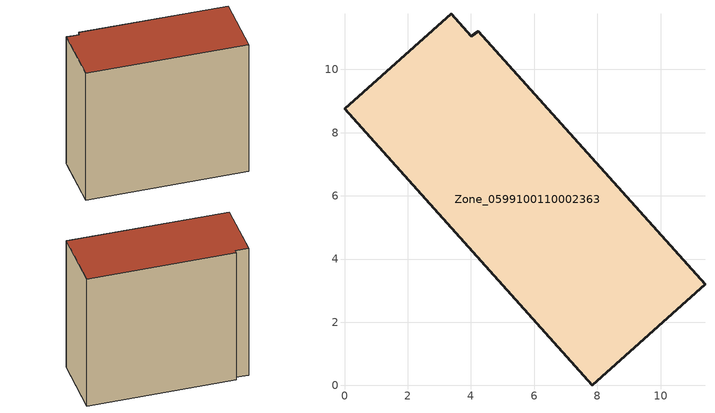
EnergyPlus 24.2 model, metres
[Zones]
Zone_0599100110002363
 floor ground (C_G): 7.84,0 0,8.75 3.37,11.77 4.02,11.04 4.23,11.21 11.41,3.2 z2.64
 wall outside (C_F): 7.84,0 11.41,3.2 4.23,11.21 4.02,11.04 3.37,11.77 0,8.75 7.84,0 z2.64:13.34
 roof outside (C_R): 0,8.75 7.84,0 11.41,3.2 4.23,11.21 4.02,11.04 3.37,11.77 z13.34
[BUILDING]
Pand.0599100110002363: North Axis=0; Terrain=City; Loads Convergence Tolerance Value=0.04; Temperature Convergence Tolerance Value=0.4; Solar Distribution=FullExterior; Maximum Number of Warmup Days=25; Minimum Number of Warmup Days=1
[Site:Location]
Rotterdam.The.Hague.AP_ZH_NLD Design_Conditions: Latitude=51.96; Longitude=4.45; Time Zone=1; Elevation=-4.5
[SITE:GROUNDTEMPERATURE:BUILDINGSURFACE]
18, 18, 18, 18, 18, 18, 18, 18, 18, 18, 18, 18
[MATERIAL] Thermal Absorptance=0.9; Solar Absorptance=0.7; Visible Absorptance=0.7
Name | Roughness | Thickness | Conductivity | Density | Specific Heat
G.TI.2015-2018 | MediumSmooth | 0.15 | 0.0428571 | 540 | 1210
F.TI.2015-2018 | Rough | 0.3 | 0.0666667 | 1920 | 840
R.TI.2015-2018 | MediumRough | 0.2 | 0.0333333 | 1500 | 1000
[CONSTRUCTION]
C_G: G.TI.2015-2018
C_F: F.TI.2015-2018
C_R: R.TI.2015-2018
[ZONE]
Zone_0599100110002363: Type=1; Multiplier=1; Ceiling Height=Autocalculate; Volume=Autocalculate; Floor Area=autocalculate; Part of Total Floor Area=Yes
[ZONEINFILTRATION:DESIGNFLOWRATE]
Infil_Zone_0599100110002363: Zone or ZoneList or Space or SpaceList=Zone_0599100110002363; Schedule=AlwaysOn; Design Flow Rate Calculation Method=Flow/Area; Flow Rate per Floor Area=0.0015; Constant Term Coefficient=1; Temperature Term Coefficient=0; Velocity Term Coefficient=0; Velocity Squared Term Coefficient=0
[HVACTEMPLATE:ZONE:IDEALLOADSAIRSYSTEM]
Zone_0599100110002363: Maximum Heating Supply Air Temperature=50; Minimum Cooling Supply Air Temperature=13; Maximum Heating Supply Air Humidity Ratio=0.0156; Minimum Cooling Supply Air Humidity Ratio=0.0077; Heating Limit=NoLimit; Cooling Limit=NoLimit; Dehumidification Control Type=ConstantSensibleHeatRatio; Cooling Sensible Heat Ratio=0.7; Dehumidification Setpoint=60; Humidification Control Type=None; Humidification Setpoint=30; Outdoor Air Method=None; Outdoor Air Flow Rate per Person=0.00944; Outdoor Air Flow Rate per Zone Floor Area=0; Outdoor Air Flow Rate per Zone=0; Demand Controlled Ventilation Type=None; Outdoor Air Economizer Type=NoEconomizer; Heat Recovery Type=None; Sensible Heat Recovery Effectiveness=0.7; Latent Heat Recovery Effectiveness=0.65
[ZONECONTROL:THERMOSTAT]
ThermostatControl_Zone_0599100110002363: Zone or ZoneList=Zone_0599100110002363; Control Type Schedule=DualSetpointControlType; Control 1=Thermostat_Zone_0599100110002363; Temperature Difference Between Cutout And Setpoint=0
[THERMOSTATSETPOINT:DUALSETPOINT]
Thermostat_Zone_0599100110002363: Heating Setpoint Temperature Schedule=HeatingSetpoint_Zone_0599100110002363; Cooling Setpoint Temperature Schedule=CoolingSetpoint_Zone_0599100110002363
[SCHEDULE:COMPACT]
HeatingSetpoint_Zone_0599100110002363: Through: 12/31, For: AllDays, Until: 24:00, 21
CoolingSetpoint_Zone_0599100110002363: Through: 12/31, For: AllDays, Until: 24:00, 24
DualSetpointControlType: Through: 12/31, For: AllDays, Until: 24:00, 4
AlwaysOn: Through: 12/31, For: AllDays, Until: 24:00, 1
